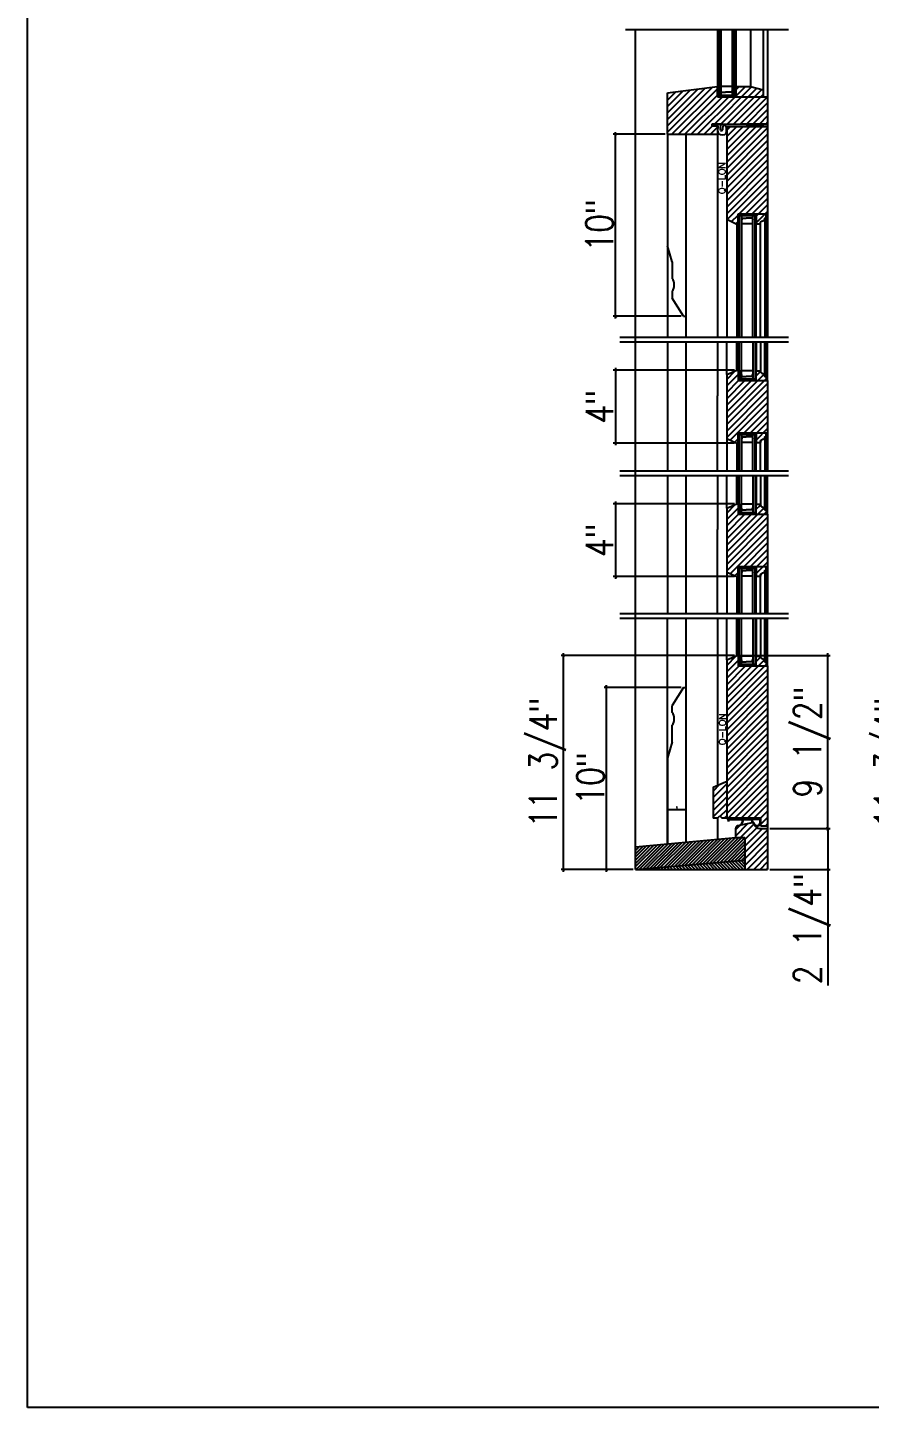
# Model space of a CAD drawing. Header units: inches. Extents: x 1985 to 11287, y 379 to 4336.
# Drawn here: x 7088 to 7134.2, y 3266.3 to 3342.1 of the extents above; entities that cross this region are included whole.
import ezdxf

# ---------------------------------------------------------------- set-up
doc = ezdxf.new("R2010")
doc.units = ezdxf.units.IN
doc.header["$MEASUREMENT"] = 0
doc.layers.get('0').update_dxf_attribs({"linetype": 'CONTINUOUS'})
doc.layers.get('Defpoints').update_dxf_attribs({"linetype": 'CONTINUOUS'})
for name, color, linetype in [('COTE1-1', 7, 'CONTINUOUS'), ('COTE1-1 99', 7, 'CONTINUOUS'), ('detail', 30, 'CONTINUOUS'), ('elevation', 7, 'CONTINUOUS'), ('glass-', 6, 'CONTINUOUS'), ('glazing tape', 7, 'CONTINUOUS'), ('hatch 99', 1, 'CONTINUOUS'), ('hatch-', 1, 'CONTINUOUS'), ('separation 99', 3, 'CONTINUOUS'), ('weatherstripping', 5, 'CONTINUOUS'), ('wood detail', 7, 'CONTINUOUS'), ('wood detail 99', 7, 'CONTINUOUS')]:
    doc.layers.add(name, color=color, linetype=linetype)
doc.styles.get("Standard").update_dxf_attribs({"font": 'txt.shx', "width": 0.8})
doc.dimstyles.new('Elevation', dxfattribs={"dimscale": 2, "dimtxt": 0.75, "dimasz": 0.0625, "dimexe": 0.0625, "dimexo": 0.0625, "dimgap": 0.0625, "dimtad": 1, "dimdec": 5, "dimzin": 0, "dimdsep": 46, "dimlunit": 5, "dimtxsty": 'Standard', "dimblk1": 'OBLIQUE', "dimblk2": 'OBLIQUE', "dimsah": 1, "dimcen": 2, "dimdle": 0.0625, "dimclrd": 1, "dimclre": 1, "dimadec": 1, "dimazin": 0, "dimtfac": 0.375, "dimtdec": 5, "dimtmove": 0, "dimatfit": 3, "dimldrblk": 'OBLIQUE', "dimfxl": 1, "dimfrac": 2, "dimtolj": 1, "dimtzin": 0, "dimarcsym": 0})
doc.dimstyles.new('Muntin', dxfattribs={"dimtxt": 0.125, "dimasz": 0.0625, "dimexe": 0.0625, "dimexo": 0.0625, "dimgap": 0.0625, "dimtad": 1, "dimdec": 5, "dimzin": 0, "dimdsep": 46, "dimlunit": 5, "dimtxsty": 'Standard', "dimblk": 'OBLIQUE', "dimcen": 0.125, "dimclrd": 1, "dimclre": 1, "dimadec": 1, "dimazin": 0, "dimtfac": 0.375, "dimtdec": 5, "dimtmove": 0, "dimatfit": 3, "dimldrblk": 'OBLIQUE', "dimfxl": 1, "dimfrac": 2, "dimtolj": 1, "dimtzin": 0, "dimarcsym": 0})

# ---------------------------------------------------------------- blocks, each defined once
blk = doc.blocks.new('_OBLIQUE')
at = {"color": 0, "linetype": 'ByBlock'}
blk.add_line((-0.5, -0.5), (0.5, 0.5), dxfattribs=at)
blk = doc.blocks.new('*D1048')
at = {"layer": 'COTE1-1', "color": 1, "lineweight": -2}
for p, q in [((7123.093, 3301.99), (7123.093, 3299.056)), ((7124.093, 3301.99), (7124.093, 3299.056)), ((7124.093, 3299.119), (7123.093, 3299.119))]:
    blk.add_line(p, q, dxfattribs=at)
at = {"layer": 'Defpoints', "color": 0}
for p in [(7123.093, 3302.052), (7124.093, 3302.052), (7123.093, 3299.119)]:
    blk.add_point(p, dxfattribs=at)
at = {"layer": 'COTE1-1', "color": 1, "lineweight": -2, "xscale": 0.0625, "yscale": 0.0625, "zscale": 0.0625, "rotation": 180}
blk.add_blockref('_OBLIQUE', (7123.093, 3299.119), dxfattribs=at)
at = {"layer": 'COTE1-1', "color": 1, "lineweight": -2, "xscale": 0.0625, "yscale": 0.0625, "zscale": 0.0625}
blk.add_blockref('_OBLIQUE', (7124.093, 3299.119), dxfattribs=at)
at = {"layer": 'COTE1-1', "color": 0, "insert": (7123.593, 3299.244), "char_height": 0.125, "attachment_point": 5}
blk.add_mtext('\\A1;1', dxfattribs=at)
blk = doc.blocks.new('*D1049')
at = {"layer": 'COTE1-1 99', "color": 1, "lineweight": -2}
for p, q in [((7123.843, 3305.844), (7119.612, 3305.844)), ((7119.737, 3295.719), (7119.737, 3305.969)), ((7121.218, 3295.844), (7119.612, 3295.844))]:
    blk.add_line(p, q, dxfattribs=at)
at = {"layer": 'Defpoints', "color": 0}
for p in [(7119.737, 3305.844), (7123.968, 3305.844), (7121.343, 3295.844)]:
    blk.add_point(p, dxfattribs=at)
at = {"layer": 'COTE1-1 99', "color": 1, "lineweight": -2, "xscale": 0.125, "yscale": 0.125, "zscale": 0.125}
for p, rotation in [((7119.737, 3305.844), 90), ((7119.737, 3295.844), 270)]:
    blk.add_blockref('_OBLIQUE', p, dxfattribs=dict(at, rotation=rotation))
at = {"layer": 'COTE1-1 99', "color": 0, "insert": (7118.862, 3300.844), "char_height": 1.5, "attachment_point": 5, "rotation": 90}
blk.add_mtext('\\A1;10"', dxfattribs=at)
blk = doc.blocks.new('*D1050')
at = {"layer": 'COTE1-1 99', "color": 1, "lineweight": -2}
for p, q in [((7122.968, 3336.235), (7120.113, 3336.235)), ((7120.238, 3326.11), (7120.238, 3336.36)), ((7123.843, 3326.235), (7120.113, 3326.235))]:
    blk.add_line(p, q, dxfattribs=at)
at = {"layer": 'Defpoints', "color": 0}
for p in [(7120.238, 3336.235), (7123.093, 3336.235), (7123.968, 3326.235)]:
    blk.add_point(p, dxfattribs=at)
at = {"layer": 'COTE1-1 99', "color": 1, "lineweight": -2, "xscale": 0.125, "yscale": 0.125, "zscale": 0.125}
for p, rotation in [((7120.238, 3336.235), 90), ((7120.238, 3326.235), 270)]:
    blk.add_blockref('_OBLIQUE', p, dxfattribs=dict(at, rotation=rotation))
at = {"layer": 'COTE1-1 99', "color": 0, "insert": (7119.363, 3331.235), "char_height": 1.5, "attachment_point": 5, "rotation": 90}
blk.add_mtext('\\A1;10"', dxfattribs=at)
blk = doc.blocks.new('*D1051')
at = {"layer": 'COTE1-1 99', "color": 1, "lineweight": -2}
for p, q in [((7126.78, 3307.595), (7117.261, 3307.595)), ((7117.386, 3295.719), (7117.386, 3307.72)), ((7121.218, 3295.844), (7117.261, 3295.844))]:
    blk.add_line(p, q, dxfattribs=at)
at = {"layer": 'Defpoints', "color": 0}
for p in [(7117.386, 3307.595), (7126.905, 3307.595), (7121.343, 3295.844)]:
    blk.add_point(p, dxfattribs=at)
at = {"layer": 'COTE1-1 99', "color": 1, "lineweight": -2, "xscale": 0.125, "yscale": 0.125, "zscale": 0.125}
for p, rotation in [((7117.386, 3307.595), 90), ((7117.386, 3295.844), 270)]:
    blk.add_blockref('_OBLIQUE', p, dxfattribs=dict(at, rotation=rotation))
at = {"layer": 'COTE1-1 99', "color": 0, "insert": (7116.511, 3301.719), "char_height": 1.5, "attachment_point": 5, "rotation": 90}
blk.add_mtext('\\A1;11 3/4"', dxfattribs=at)
blk = doc.blocks.new('*D1052')
at = {"layer": 'COTE1-1 99', "color": 1, "lineweight": -2}
for p, q in [((7128.718, 3298.094), (7132.024, 3298.094)), ((7131.899, 3298.094), (7131.899, 3295.719)), ((7128.718, 3295.844), (7132.024, 3295.844)), ((7131.899, 3295.844), (7131.899, 3289.469))]:
    blk.add_line(p, q, dxfattribs=at)
at = {"layer": 'Defpoints', "color": 0}
for p in [(7128.593, 3298.094), (7131.899, 3298.094), (7128.593, 3295.844)]:
    blk.add_point(p, dxfattribs=at)
at = {"layer": 'COTE1-1 99', "color": 1, "lineweight": -2, "xscale": 0.125, "yscale": 0.125, "zscale": 0.125}
for p, rotation in [((7131.899, 3298.094), 90), ((7131.899, 3295.844), 270)]:
    blk.add_blockref('_OBLIQUE', p, dxfattribs=dict(at, rotation=rotation))
at = {"layer": 'COTE1-1 99', "color": 0, "insert": (7131.024, 3292.594), "char_height": 1.5, "attachment_point": 5, "rotation": 90}
blk.add_mtext('\\A1;2 1/4"', dxfattribs=at)
blk = doc.blocks.new('*D1053')
at = {"layer": 'COTE1-1 99', "color": 1, "lineweight": -2}
for p, q in [((7126.78, 3323.272), (7120.113, 3323.272)), ((7120.238, 3323.397), (7120.238, 3319.147)), ((7126.78, 3319.272), (7120.113, 3319.272))]:
    blk.add_line(p, q, dxfattribs=at)
at = {"layer": 'Defpoints', "color": 0}
for p in [(7126.905, 3323.272), (7120.238, 3319.272), (7126.905, 3319.272)]:
    blk.add_point(p, dxfattribs=at)
at = {"layer": 'COTE1-1 99', "color": 1, "lineweight": -2, "xscale": 0.125, "yscale": 0.125, "zscale": 0.125}
for p, rotation in [((7120.238, 3323.272), 90), ((7120.238, 3319.272), 270)]:
    blk.add_blockref('_OBLIQUE', p, dxfattribs=dict(at, rotation=rotation))
at = {"layer": 'COTE1-1 99', "color": 0, "insert": (7119.363, 3321.272), "char_height": 1.5, "attachment_point": 5, "rotation": 90}
blk.add_mtext('\\A1;4"', dxfattribs=at)
blk = doc.blocks.new('*D1060')
at = {"layer": 'COTE1-1 99', "color": 1, "lineweight": -2}
for p, q in [((7127.093, 3307.595), (7132.024, 3307.595)), ((7131.899, 3297.969), (7131.899, 3307.72)), ((7128.718, 3298.094), (7132.024, 3298.094))]:
    blk.add_line(p, q, dxfattribs=at)
at = {"layer": 'Defpoints', "color": 0}
for p in [(7126.968, 3307.595), (7131.899, 3307.595), (7128.593, 3298.094)]:
    blk.add_point(p, dxfattribs=at)
at = {"layer": 'COTE1-1 99', "color": 1, "lineweight": -2, "xscale": 0.125, "yscale": 0.125, "zscale": 0.125}
for p, rotation in [((7131.899, 3307.595), 90), ((7131.899, 3298.094), 270)]:
    blk.add_blockref('_OBLIQUE', p, dxfattribs=dict(at, rotation=rotation))
at = {"layer": 'COTE1-1 99', "color": 0, "insert": (7131.024, 3302.844), "char_height": 1.5, "attachment_point": 5, "rotation": 90}
blk.add_mtext('\\A1;9 1/2"', dxfattribs=at)
blk = doc.blocks.new('*D1061')
at = {"layer": 'COTE1-1 99', "color": 1, "lineweight": -2}
for p, q in [((7126.78, 3315.933), (7120.113, 3315.933)), ((7120.238, 3316.058), (7120.238, 3311.808)), ((7126.78, 3311.933), (7120.113, 3311.933))]:
    blk.add_line(p, q, dxfattribs=at)
at = {"layer": 'Defpoints', "color": 0}
for p in [(7126.905, 3315.933), (7120.238, 3311.933), (7126.905, 3311.933)]:
    blk.add_point(p, dxfattribs=at)
at = {"layer": 'COTE1-1 99', "color": 1, "lineweight": -2, "xscale": 0.125, "yscale": 0.125, "zscale": 0.125}
for p, rotation in [((7120.238, 3315.933), 90), ((7120.238, 3311.933), 270)]:
    blk.add_blockref('_OBLIQUE', p, dxfattribs=dict(at, rotation=rotation))
at = {"layer": 'COTE1-1 99', "color": 0, "insert": (7119.363, 3313.933), "char_height": 1.5, "attachment_point": 5, "rotation": 90}
blk.add_mtext('\\A1;4"', dxfattribs=at)
blk = doc.blocks.new('*D1066')
at = {"layer": 'COTE1-1 99', "color": 1, "lineweight": -2}
for p, q in [((7145.722, 3307.595), (7136.203, 3307.595)), ((7136.328, 3295.719), (7136.328, 3307.72)), ((7140.159, 3295.844), (7136.203, 3295.844))]:
    blk.add_line(p, q, dxfattribs=at)
at = {"layer": 'Defpoints', "color": 0}
for p in [(7136.328, 3307.595), (7145.847, 3307.595), (7140.284, 3295.844)]:
    blk.add_point(p, dxfattribs=at)
at = {"layer": 'COTE1-1 99', "color": 1, "lineweight": -2, "xscale": 0.125, "yscale": 0.125, "zscale": 0.125}
for p, rotation in [((7136.328, 3307.595), 90), ((7136.328, 3295.844), 270)]:
    blk.add_blockref('_OBLIQUE', p, dxfattribs=dict(at, rotation=rotation))
at = {"layer": 'COTE1-1 99', "color": 0, "insert": (7135.453, 3301.719), "char_height": 1.5, "attachment_point": 5, "rotation": 90}
blk.add_mtext('\\A1;11 3/4"', dxfattribs=at)

msp = doc.modelspace()

# ---------------------------------------------------------------- hatches: boundary and pattern name
at = {"layer": 'glazing tape'}
h = msp.add_hatch(color=7, dxfattribs=at)
h.paths.add_polyline_path([(7126.84286, 3338.823412), (7126.84286, 3338.860304), (7126.78036, 3338.860304), (7126.78036, 3338.360304), (7126.84286, 3338.360304)])
h.paths.add_polyline_path([(7125.90536, 3338.860304), (7125.84286, 3338.860304), (7125.84286, 3338.578995), (7125.84286, 3338.360304), (7125.90536, 3338.360304)])
h = msp.add_hatch(color=7, dxfattribs=at)
h.paths.add_polyline_path([(7127.967872, 3331.821229), (7127.905372, 3331.821229), (7127.905372, 3331.321229), (7127.967872, 3331.321229)])
h.paths.add_polyline_path([(7127.030372, 3331.797729), (7126.967872, 3331.797729), (7126.967872, 3331.297729), (7127.030372, 3331.297729)])
h = msp.add_hatch(color=7, dxfattribs=at)
h.paths.add_polyline_path([(7127.905372, 3322.743852), (7127.967872, 3322.743852), (7127.967872, 3323.243852), (7127.905372, 3323.243852)])
h.paths.add_polyline_path([(7126.967872, 3322.771802), (7127.030372, 3322.771802), (7127.030372, 3323.271802), (7126.967872, 3323.271802)])
h = msp.add_hatch(color=7, dxfattribs=at)
h.paths.add_polyline_path([(7127.905372, 3319.795252), (7127.967872, 3319.795252), (7127.967872, 3319.295252), (7127.905372, 3319.295252)])
h.paths.add_polyline_path([(7126.967872, 3319.767302), (7127.030372, 3319.767302), (7127.030372, 3319.267302), (7126.967872, 3319.267302)])
h = msp.add_hatch(color=7, dxfattribs=at)
h.paths.add_polyline_path([(7127.905372, 3315.405227), (7127.967872, 3315.405227), (7127.967872, 3315.905227), (7127.905372, 3315.905227)])
h.paths.add_polyline_path([(7126.967872, 3315.433177), (7127.030372, 3315.433177), (7127.030372, 3315.933177), (7126.967872, 3315.933177)])
h = msp.add_hatch(color=7, dxfattribs=at)
h.paths.add_polyline_path([(7127.905372, 3312.456627), (7127.967872, 3312.456627), (7127.967872, 3311.956627), (7127.905372, 3311.956627)])
h.paths.add_polyline_path([(7126.967872, 3312.428677), (7127.030372, 3312.428677), (7127.030372, 3311.928677), (7126.967872, 3311.928677)])
h = msp.add_hatch(color=7, dxfattribs=at)
h.paths.add_polyline_path([(7127.905372, 3307.066602), (7127.967872, 3307.066602), (7127.967872, 3307.566602), (7127.905372, 3307.566602)])
h.paths.add_polyline_path([(7126.967872, 3307.094552), (7127.030372, 3307.094552), (7127.030372, 3307.594552), (7126.967872, 3307.594552)])
at = {"layer": 'hatch 99'}
h = msp.add_hatch(dxfattribs=at)
h.set_pattern_fill('ANSI31', color=256, scale=2, style=0)
h.set_pattern_definition([(45, (7149.32708, 1623.80468), (-0.176776695, 0.176776695), [])])
edge = h.paths.add_edge_path()
edge.add_line((7125.84286, 3338.297812), (7125.84286, 3338.860304))
edge.add_line((7125.84286, 3338.860304), (7123.092872, 3338.509156))
edge.add_line((7123.092872, 3338.509156), (7123.092872, 3336.235278))
edge.add_line((7123.092872, 3336.235278), (7125.84286, 3336.235278))
edge.add_line((7125.84286, 3336.235278), (7125.84286, 3336.684086))
edge.add_spline(control_points=[(7125.844536, 3336.530852), (7125.859113, 3336.602737), (7125.876751, 3336.73066), (7125.712668, 3336.770398), (7125.669569, 3336.679607), (7125.580116, 3336.716766), (7125.5359, 3336.786806)], knot_values=[0.002756706, 0.002756706, 0.002756706, 0.002756706, 0.162430415, 0.217787302, 0.327082606, 0.496812861, 0.496812861, 0.496812861, 0.496812861], degree=3, periodic=0)
edge.add_line((7125.837289, 3336.704108), (7125.530396, 3336.704108))
edge.add_line((7125.530396, 3336.704108), (7125.530396, 3336.79777))
edge.add_line((7125.530396, 3336.79777), (7127.217872, 3336.79777))
edge.add_line((7127.217872, 3336.79777), (7128.467872, 3336.79777))
edge.add_line((7128.467872, 3336.79777), (7128.592872, 3336.79777))
edge.add_line((7128.592872, 3336.79777), (7128.592872, 3338.297812))
edge.add_line((7128.592872, 3338.297812), (7127.444672, 3338.297812))
edge.add_line((7127.444672, 3338.297812), (7125.84286, 3338.297812))
h.paths.add_polyline_path([(7128.34286, 3338.297812), (7128.34286, 3338.672812), (7127.654681, 3338.860304), (7126.84286, 3338.860304), (7126.84286, 3338.655522), (7126.84286, 3338.297812)], flags=16)
h = msp.add_hatch(dxfattribs=at)
h.set_pattern_fill('ANSI31', color=256, scale=2, style=0)
h.set_pattern_definition([(45, (7149.32708, 1618.84106), (-0.176776695, 0.176776695), [])])
h.paths.add_polyline_path([(7128.319372, 3307.410352, -0.350781059), (7128.194372, 3307.55348), (7128.194372, 3307.566602), (7127.967872, 3307.566602), (7127.967872, 3307.027588), (7128.506872, 3307.027588), (7128.506872, 3307.254102), (7128.444372, 3307.254102), (7128.444372, 3307.267224, 0.350781059)], flags=17)
h.paths.add_polyline_path([(7126.967872, 3307.594552), (7126.905372, 3307.594552), (7126.342872, 3307.353481), (7126.342872, 3304.757015), (7126.342872, 3298.656261), (7126.467872, 3298.656261), (7128.217872, 3298.656261), (7128.217872, 3298.395858), (7128.217872, 3298.218813), (7128.592872, 3298.218813), (7128.592872, 3304.757015), (7128.592872, 3307.027588), (7126.967872, 3307.027588)])
h = msp.add_hatch(dxfattribs=at)
h.set_pattern_fill('ANSI31', color=256, scale=2, style=0)
h.set_pattern_definition([(45, (7505.90916, 2135.07708), (-0.176776695, 0.176776695), [])])
h.paths.add_polyline_path([(7126.342872, 3300.656311), (7126.280372, 3300.656311), (7125.592872, 3300.361668), (7125.592872, 3298.656261), (7125.842872, 3298.656261), (7125.967872, 3298.781261), (7126.092872, 3298.656261), (7126.342872, 3298.656261)])
at = {"layer": 'hatch-'}
h = msp.add_hatch(dxfattribs=at)
h.set_pattern_fill('ANSI31', color=256, scale=2, style=0)
h.set_pattern_definition([(45, (7161.56207, 1685.23883), (-0.176776695, 0.176776695), [])])
h.paths.add_polyline_path([(7128.444372, 3331.620607), (7128.444372, 3331.633729), (7128.506872, 3331.633729), (7128.506872, 3331.860243), (7127.967872, 3331.860243), (7127.967872, 3331.321229), (7128.194372, 3331.321229, -0.375199902), (7128.319372, 3331.477479, 0.350781059)], flags=17)
h.paths.add_polyline_path([(7128.592872, 3336.672743), (7126.342872, 3336.672743), (7126.342872, 3331.5656), (7126.905372, 3331.297729), (7126.967872, 3331.297729), (7126.967872, 3331.860243), (7128.592872, 3331.860243)])
h = msp.add_hatch(dxfattribs=at)
h.set_pattern_fill('ANSI31', color=256, scale=2, style=0)
h.set_pattern_definition([(45, (7076.76946, 1620.67968), (-0.176776695, 0.176776695), [])])
h.paths.add_polyline_path([(7128.592872, 3322.704838), (7126.967872, 3322.704838), (7126.967872, 3323.271802), (7126.905372, 3323.271802), (7126.342872, 3323.03073), (7126.342872, 3319.512873), (7126.905372, 3319.271802), (7126.967872, 3319.271802), (7126.967872, 3319.834266), (7128.592872, 3319.834266)])
h.paths.add_polyline_path([(7128.506872, 3322.931352), (7128.444372, 3322.931352), (7128.444372, 3322.944474, 0.350781059), (7128.319372, 3323.087602, -0.375199902), (7128.194372, 3323.243852), (7127.967872, 3323.243852), (7127.967872, 3322.704838), (7128.506872, 3322.704838)], flags=17)
h.paths.add_polyline_path([(7128.444372, 3319.604362), (7128.444372, 3319.611052), (7128.506872, 3319.611052), (7128.506872, 3319.834266), (7127.967872, 3319.834266), (7127.967872, 3319.295252), (7128.194372, 3319.295252, -0.33870461), (7128.319372, 3319.478302, 0.396713132)], flags=17)
h = msp.add_hatch(dxfattribs=at)
h.set_pattern_fill('ANSI31', color=256, scale=2, style=0)
h.set_pattern_definition([(45, (7076.76946, 1613.34106), (-0.176776695, 0.176776695), [])])
h.paths.add_polyline_path([(7128.592872, 3315.366213), (7126.967872, 3315.366213), (7126.967872, 3315.933177), (7126.905372, 3315.933177), (7126.342872, 3315.692105), (7126.342872, 3312.174248), (7126.905372, 3311.933177), (7126.967872, 3311.933177), (7126.967872, 3312.495641), (7128.592872, 3312.495641)])
h.paths.add_polyline_path([(7128.506872, 3315.592727), (7128.444372, 3315.592727), (7128.444372, 3315.605849, 0.350781059), (7128.319372, 3315.748977, -0.375199902), (7128.194372, 3315.905227), (7127.967872, 3315.905227), (7127.967872, 3315.366213), (7128.506872, 3315.366213)], flags=17)
h.paths.add_polyline_path([(7128.444372, 3312.265737), (7128.444372, 3312.272427), (7128.506872, 3312.272427), (7128.506872, 3312.495641), (7127.967872, 3312.495641), (7127.967872, 3311.956627), (7128.194372, 3311.956627, -0.33870461), (7128.319372, 3312.139677, 0.396713132)], flags=17)
h = msp.add_hatch(dxfattribs=at)
h.set_pattern_fill('ANSI31', color=256, scale=2, style=0)
h.set_pattern_definition([(45, (7161.56207, 1671.06158), (-0.176776695, 0.176776695), [])])
h.paths.add_polyline_path([(7128.592872, 3298.093766), (7128.15532, 3298.093766, -0.357812282), (7127.852217, 3298.330369, 0.300345872), (7127.737265, 3298.406266), (7127.084849, 3298.267193, -0.004239088), (7127.080132, 3298.264614, 0.003207125), (7127.083485, 3298.266902), (7126.929008, 3298.233973, 0.324394407), (7126.842861, 3298.115165), (7126.842861, 3297.593766), (7127.342872, 3297.593766), (7127.342872, 3295.843766), (7128.592872, 3295.843766), (7128.592872, 3296.473108)])
at = {"layer": 'wood detail 99'}
h = msp.add_hatch(dxfattribs=at)
h.set_pattern_fill('ANSI31', color=256, style=0)
h.set_pattern_definition([(45, (7149.32708, 1619.67968), (-0.088388348, 0.088388348), [])])
h.paths.add_polyline_path([(7127.342872, 3296.346516), (7127.342872, 3297.593766), (7126.842861, 3297.593766), (7121.342872, 3297.093766), (7121.342872, 3295.843766)])
h = msp.add_hatch(dxfattribs=at)
h.set_pattern_fill('ANSI31', color=256, angle=90, style=0)
h.set_pattern_definition([(135, (7149.32708, 1619.67968), (-0.088388348, -0.088388348), [])])
h.paths.add_polyline_path([(7127.342872, 3295.843766), (7127.342872, 3296.346516), (7121.342872, 3295.843766), (7124.592872, 3295.843766)])

# ---------------------------------------------------------------- linework, layer by layer
at = {"layer": 'COTE1-1 99'}
for p, q in [((7129.736126, 3325.063864), (7120.476964, 3325.063864)), ((7129.736126, 3324.813864), (7120.476964, 3324.813864)), ((7129.736126, 3317.725239), (7120.476964, 3317.725239)), ((7129.736126, 3317.475239), (7120.476964, 3317.475239)), ((7129.736126, 3309.886614), (7120.476964, 3309.886614)), ((7129.736126, 3309.636614), (7120.476964, 3309.636614)), ((7129.736126, 3309.636614), (7120.476964, 3309.636614))]:
    msp.add_line(p, q, dxfattribs=at)
at = {"layer": 'elevation'}
for p, q in [((7123.342872, 3329.229703), (7123.092872, 3330.110278)), ((7124.092872, 3305.843766), (7124.092872, 3297.343767)), ((7123.342872, 3302.849341), (7123.092872, 3301.968766)), ((7123.092872, 3301.968766), (7123.092872, 3297.252858)), ((7121.342872, 3295.843766), (7124.592872, 3295.843766))]:
    msp.add_line(p, q, dxfattribs=at)
at = {"layer": 'glass-', "color": 6}
for p, q in [((7125.90536, 3341.973738), (7125.90536, 3338.583778)), ((7126.03036, 3341.973738), (7126.03036, 3338.391512)), ((7126.65536, 3338.391512), (7126.65536, 3341.973738)), ((7126.78036, 3338.360304), (7126.78036, 3341.973738)), ((7125.90536, 3338.391512), (7126.78036, 3338.391512)), ((7126.65536, 3338.860304), (7126.03036, 3338.860304)), ((7126.060351, 3338.547832), (7126.03036, 3338.641214)), ((7126.060351, 3338.547832), (7126.28036, 3338.547832)), ((7126.625369, 3338.547832), (7126.28036, 3338.547832)), ((7126.625369, 3338.547832), (7126.65536, 3338.641214)), ((7127.030372, 3331.797729), (7127.030372, 3325.063864)), ((7127.030372, 3331.766543), (7127.905372, 3331.766543)), ((7127.155372, 3331.766543), (7127.155372, 3325.063864)), ((7127.185363, 3331.633723), (7127.155372, 3331.513541)), ((7127.780372, 3331.321229), (7127.155372, 3331.321229)), ((7127.185363, 3331.633723), (7127.405372, 3331.633723)), ((7127.75038, 3331.633723), (7127.405372, 3331.633723)), ((7127.75038, 3331.633723), (7127.780372, 3331.513541)), ((7127.780372, 3325.063864), (7127.780372, 3331.766543)), ((7127.905372, 3325.063864), (7127.905372, 3331.821229)), ((7127.030372, 3322.771802), (7127.030372, 3324.813864)), ((7127.155372, 3322.798538), (7127.155372, 3324.813864)), ((7127.780372, 3324.813864), (7127.780372, 3322.798538)), ((7127.905372, 3324.813864), (7127.905372, 3322.743852)), ((7127.780372, 3323.243852), (7127.155372, 3323.243852)), ((7127.185363, 3322.931357), (7127.155372, 3323.05154)), ((7127.75038, 3322.931357), (7127.780372, 3323.05154)), ((7127.030372, 3322.798538), (7127.905372, 3322.798538)), ((7127.185363, 3322.931357), (7127.405372, 3322.931357)), ((7127.75038, 3322.931357), (7127.405372, 3322.931357)), ((7127.030372, 3319.767302), (7127.030372, 3317.725239)), ((7127.030372, 3319.740566), (7127.905372, 3319.740566)), ((7127.155372, 3319.740566), (7127.155372, 3317.725239)), ((7127.185363, 3319.607746), (7127.155372, 3319.487564)), ((7127.780372, 3319.295252), (7127.155372, 3319.295252)), ((7127.185363, 3319.607746), (7127.405372, 3319.607746)), ((7127.75038, 3319.607746), (7127.405372, 3319.607746)), ((7127.75038, 3319.607746), (7127.780372, 3319.487564)), ((7127.780372, 3317.725239), (7127.780372, 3319.740566)), ((7127.905372, 3317.725239), (7127.905372, 3319.795252)), ((7127.030372, 3315.433177), (7127.030372, 3317.475239)), ((7127.155372, 3315.459913), (7127.155372, 3317.475239)), ((7127.780372, 3317.475239), (7127.780372, 3315.459913)), ((7127.905372, 3317.475239), (7127.905372, 3315.405227)), ((7127.030372, 3315.459913), (7127.905372, 3315.459913)), ((7127.780372, 3315.905227), (7127.155372, 3315.905227)), ((7127.185363, 3315.592732), (7127.155372, 3315.712915)), ((7127.185363, 3315.592732), (7127.405372, 3315.592732)), ((7127.75038, 3315.592732), (7127.405372, 3315.592732)), ((7127.75038, 3315.592732), (7127.780372, 3315.712915)), ((7127.030372, 3312.428677), (7127.030372, 3309.886614)), ((7127.030372, 3312.401941), (7127.905372, 3312.401941)), ((7127.155372, 3312.401941), (7127.155372, 3309.886614)), ((7127.780372, 3309.886614), (7127.780372, 3312.401941)), ((7127.905372, 3309.886614), (7127.905372, 3312.456627)), ((7127.185363, 3312.269121), (7127.155372, 3312.148939)), ((7127.780372, 3311.956627), (7127.155372, 3311.956627)), ((7127.185363, 3312.269121), (7127.405372, 3312.269121)), ((7127.75038, 3312.269121), (7127.405372, 3312.269121)), ((7127.75038, 3312.269121), (7127.780372, 3312.148939)), ((7127.030372, 3307.094552), (7127.030372, 3309.636614)), ((7127.155372, 3307.121288), (7127.155372, 3309.636614)), ((7127.780372, 3309.636614), (7127.780372, 3307.121288)), ((7127.905372, 3309.636614), (7127.905372, 3307.066602)), ((7127.030372, 3307.121288), (7127.905372, 3307.121288)), ((7127.780372, 3307.566602), (7127.155372, 3307.566602)), ((7127.185363, 3307.254107), (7127.155372, 3307.37429)), ((7127.185363, 3307.254107), (7127.405372, 3307.254107)), ((7127.75038, 3307.254107), (7127.405372, 3307.254107)), ((7127.75038, 3307.254107), (7127.780372, 3307.37429))]:
    msp.add_line(p, q, dxfattribs=at)
at = {"layer": 'glazing tape'}
for p, q in [((7125.84286, 3338.860304), (7125.90536, 3338.860304)), ((7125.84286, 3338.360304), (7125.90536, 3338.360304)), ((7125.90536, 3338.859126), (7125.90536, 3338.360304)), ((7126.78036, 3338.860304), (7126.84286, 3338.860304)), ((7126.78036, 3338.860304), (7126.78036, 3338.360304)), ((7127.030372, 3331.797729), (7126.967872, 3331.797729)), ((7127.030372, 3331.297729), (7127.030372, 3331.797729)), ((7127.905372, 3331.821229), (7127.905372, 3331.321229)), ((7127.030372, 3331.297729), (7126.967872, 3331.297729)), ((7126.967872, 3323.271802), (7127.030372, 3323.271802)), ((7127.030372, 3323.271802), (7127.030372, 3322.771802)), ((7127.905372, 3323.243852), (7127.905372, 3322.743852)), ((7126.967872, 3322.771802), (7127.030372, 3322.771802)), ((7126.967872, 3319.767302), (7127.030372, 3319.767302)), ((7126.967872, 3319.267302), (7127.030372, 3319.267302)), ((7127.030372, 3319.267302), (7127.030372, 3319.767302)), ((7127.905372, 3319.295252), (7127.905372, 3319.795252)), ((7126.967872, 3315.933177), (7127.030372, 3315.933177)), ((7126.967872, 3315.433177), (7127.030372, 3315.433177)), ((7127.030372, 3315.933177), (7127.030372, 3315.433177)), ((7127.905372, 3315.905227), (7127.905372, 3315.405227)), ((7126.967872, 3312.428677), (7127.030372, 3312.428677)), ((7127.030372, 3311.928677), (7127.030372, 3312.428677)), ((7127.905372, 3311.956627), (7127.905372, 3312.456627)), ((7126.967872, 3311.928677), (7127.030372, 3311.928677)), ((7126.967872, 3307.594552), (7127.030372, 3307.594552)), ((7126.967872, 3307.094552), (7127.030372, 3307.094552)), ((7127.030372, 3307.594552), (7127.030372, 3307.094552)), ((7127.905372, 3307.566602), (7127.905372, 3307.066602))]:
    msp.add_line(p, q, dxfattribs=at)
at = {"layer": 'glazing tape', "color": 0}
msp.add_line((7125.90536, 3338.360304), (7125.90536, 3338.860304), dxfattribs=at)
at = {"layer": 'glazing tape', "color": 7}
for p, q in [((7126.78036, 3338.360304), (7126.84286, 3338.360304)), ((7127.905372, 3331.821229), (7127.967872, 3331.821229)), ((7127.905372, 3331.321229), (7127.967872, 3331.321229)), ((7127.905372, 3323.243852), (7127.967872, 3323.243852)), ((7127.905372, 3322.743852), (7127.967872, 3322.743852)), ((7127.905372, 3319.795252), (7127.967872, 3319.795252)), ((7127.905372, 3319.295252), (7127.967872, 3319.295252)), ((7127.905372, 3315.905227), (7127.967872, 3315.905227)), ((7127.905372, 3315.405227), (7127.967872, 3315.405227)), ((7127.905372, 3312.456627), (7127.967872, 3312.456627)), ((7127.905372, 3311.956627), (7127.967872, 3311.956627)), ((7127.905372, 3307.566602), (7127.967872, 3307.566602)), ((7127.905372, 3307.066602), (7127.967872, 3307.066602))]:
    msp.add_line(p, q, dxfattribs=at)
at = {"layer": 'separation 99'}
msp.add_lwpolyline([(9954.635727, 3266.28393), (7087.963638, 3266.28393), (7087.963638, 4336.37128), (9954.635727, 4336.37128)], close=True, dxfattribs=at)
at = {"layer": 'weatherstripping', "color": 5}
for p, q in [((7126.009687, 3336.786806), (7125.5359, 3336.786806)), ((7128.214872, 3298.653261), (7126.405372, 3298.653261)), ((7126.405372, 3298.593761), (7126.405372, 3298.653261)), ((7126.405372, 3298.593761), (7126.443087, 3298.468761)), ((7126.443087, 3298.468761), (7126.446467, 3298.468761)), ((7126.446467, 3298.55537), (7126.446467, 3298.468761)), ((7126.47689, 3298.593761), (7127.187583, 3298.593761)), ((7127.218818, 3298.563487), (7127.219843, 3298.530668)), ((7127.24715, 3298.530668), (7127.248176, 3298.563487)), ((7127.27941, 3298.593761), (7127.686622, 3298.593761)), ((7127.717872, 3298.562511), (7127.717872, 3298.46379)), ((7127.749122, 3298.562511), (7127.749122, 3298.46379)), ((7128.155372, 3298.593761), (7127.780372, 3298.593761)), ((7128.186622, 3298.40126), (7128.186622, 3298.562511)), ((7128.214872, 3298.387601), (7128.214872, 3298.653261))]:
    msp.add_line(p, q, dxfattribs=at)
at = {"layer": 'weatherstripping', "color": 5, "lineweight": 30}
msp.add_line((7127.217872, 3336.79777), (7128.467872, 3336.79777), dxfattribs=at)
at = {"layer": 'weatherstripping', "color": 5}
for centre, radius, start, end in [((7126.059813, 3336.403506), 0.272391, 338.15315081, 0.33673255), ((7126.47689, 3298.562511), 0.03125, 90, 193.21008939), ((7126.903411, 3298.527124), 0.316452, 303.94831452, 0.64154665), ((7126.930377, 3298.544075), 0.317056, 298.18555613, 357.57648997), ((7127.187583, 3298.562511), 0.03125, 1.78991061, 90), ((7127.27941, 3298.562511), 0.03125, 90, 178.21008939), ((7127.686622, 3298.562511), 0.03125, 0, 90), ((7127.780372, 3298.46379), 0.0625, 180, 242.08761189), ((7127.780372, 3298.562511), 0.03125, 90, 180), ((7127.780372, 3298.46379), 0.03125, 180, 256.70877469), ((7127.737265, 3298.281313), 0.128, 18.73176161, 83.78878515), ((7127.737265, 3298.281313), 0.15625, 11.13492807, 76.70877469), ((7128.15532, 3298.406261), 0.308448, 195.77266399, 213.86361779), ((7128.15532, 3298.406261), 0.281198, 199.69627496, 209.3227129), ((7127.937396, 3298.283854), 0.0625, 232.32213303, 260.75742996), ((7127.937396, 3298.283854), 0.03125, 209.3227129, 260.75742996), ((7127.969544, 3298.481407), 0.262651, 260.75742996, 339.07462748), ((7127.969544, 3298.481407), 0.231401, 260.75742996, 339.73556112), ((7128.155372, 3298.562511), 0.03125, 0, 90)]:
    msp.add_arc(centre, radius, start, end, dxfattribs=at)
for points, knots in [([(7125.5359, 3336.786806), (7125.580116, 3336.716766), (7125.669569, 3336.679607), (7125.712668, 3336.770398), (7125.876751, 3336.73066), (7125.859113, 3336.602737), (7125.844536, 3336.530852)], [0.0027567057, 0.0027567057, 0.0027567057, 0.0027567057, 0.1724869609, 0.2817822642, 0.3371391511, 0.4968128609, 0.4968128609, 0.4968128609, 0.4968128609]), ([(7126.3322, 3336.405106), (7126.343275, 3336.542115), (7126.336579, 3336.636398), (7126.292836, 3336.698701), (7126.064557, 3336.74371), (7126.16049, 3336.42075), (7125.935651, 3336.419112), (7126.058064, 3336.730864), (7126.009687, 3336.786806)], [0, 0, 0, 0, 0.083614321, 0.208464293, 0.316031641, 0.607589822, 0.683535209, 1.009413891, 1.009413891, 1.009413891, 1.009413891]), ([(7125.844536, 3336.530852), (7125.847957, 3336.430616), (7125.847737, 3336.181178), (7126.261212, 3336.174621), (7126.312642, 3336.302142)], [0, 0, 0, 0, 0.2460489598, 0.6041502785, 0.6041502785, 0.6041502785, 0.6041502785])]:
    msp.add_open_spline(points, degree=3, knots=knots, dxfattribs=at)
at = {"layer": 'weatherstripping', "color": 5, "lineweight": 30}
msp.add_spline([(7128.430437, 3336.797219), (7128.187748, 3336.697974), (7127.901609, 3336.690765), (7127.410502, 3336.75408)], degree=3, dxfattribs=at)
at = {"layer": 'wood detail'}
for p, q in [((7129.736126, 3341.973738), (7120.781147, 3341.973738)), ((7121.342872, 3295.843766), (7121.342872, 3341.973738)), ((7128.592872, 3341.973738), (7128.592872, 3338.297812)), ((7123.092872, 3338.509156), (7125.84286, 3338.860304)), ((7123.092872, 3336.235278), (7123.092872, 3338.509156)), ((7125.84286, 3338.297812), (7125.84286, 3338.860304)), ((7127.444672, 3338.297812), (7128.592872, 3338.297812)), ((7128.592872, 3338.297812), (7128.592872, 3336.79777)), ((7126.342872, 3336.672743), (7128.592872, 3336.672743)), ((7126.342872, 3336.672743), (7126.342872, 3331.5656)), ((7127.217872, 3336.79777), (7128.467872, 3336.79777)), ((7128.592872, 3336.79777), (7128.592872, 3331.860243)), ((7123.092872, 3336.235278), (7123.092872, 3325.063864)), ((7124.092872, 3336.235278), (7124.092872, 3325.063864)), ((7125.84286, 3336.235278), (7125.84286, 3325.063864)), ((7126.342872, 3331.5656), (7126.342872, 3325.063864)), ((7126.967872, 3331.297729), (7126.967872, 3331.860243)), ((7127.967872, 3325.063864), (7127.967872, 3331.321229)), ((7128.194372, 3325.063864), (7128.194372, 3331.321229)), ((7128.444372, 3331.633729), (7128.444372, 3325.063864)), ((7128.506872, 3331.633729), (7128.506872, 3325.063864)), ((7128.592872, 3331.860243), (7128.592872, 3325.063864)), ((7126.905372, 3331.297729), (7126.967872, 3331.297729)), ((7126.967872, 3325.063864), (7126.967872, 3331.297729)), ((7123.342872, 3329.229703), (7123.342872, 3328.317384)), ((7123.342872, 3327.610278), (7123.342872, 3327.235278)), ((7123.967872, 3326.235278), (7123.342872, 3327.235278)), ((7123.967872, 3326.235278), (7124.092872, 3326.235278)), ((7129.736126, 3325.063864), (7120.781147, 3325.063864)), ((7123.092872, 3324.813864), (7123.092872, 3317.725239)), ((7124.092872, 3324.813864), (7124.092872, 3317.725239)), ((7125.84286, 3324.813864), (7125.84286, 3321.863984)), ((7126.342872, 3323.03073), (7126.342872, 3324.813864)), ((7126.905372, 3323.271802), (7126.905372, 3324.813864)), ((7126.967872, 3324.813864), (7126.967872, 3323.267352)), ((7127.967872, 3324.813864), (7127.967872, 3323.243852)), ((7128.194372, 3324.813864), (7128.194372, 3323.243852)), ((7128.444372, 3322.931352), (7128.444372, 3324.813864)), ((7128.506872, 3322.931352), (7128.506872, 3324.813864)), ((7128.592872, 3322.704838), (7128.592872, 3324.813864)), ((7126.342872, 3323.03073), (7126.342872, 3319.512873)), ((7126.905372, 3323.271802), (7126.967872, 3323.271802)), ((7126.905372, 3323.271802), (7126.967872, 3323.271802)), ((7126.967872, 3323.271802), (7126.967872, 3322.704838)), ((7126.967872, 3323.271802), (7126.967872, 3322.704838)), ((7126.967872, 3323.271802), (7126.967872, 3322.704838)), ((7128.592872, 3322.704838), (7128.592872, 3319.834266)), ((7125.84286, 3317.725239), (7125.84286, 3321.863984)), ((7126.342872, 3319.508373), (7126.342872, 3317.725239)), ((7126.905372, 3319.271802), (7126.967872, 3319.271802)), ((7126.905372, 3319.271802), (7126.967872, 3319.271802)), ((7126.905372, 3319.271752), (7126.967872, 3319.271752)), ((7126.905372, 3319.271752), (7126.967872, 3319.271752)), ((7126.905372, 3319.271752), (7126.999172, 3319.271752)), ((7126.905372, 3319.267302), (7126.905372, 3317.725239)), ((7126.905372, 3319.267302), (7126.967872, 3319.267302)), ((7126.905372, 3319.267302), (7126.967872, 3319.267302)), ((7126.967872, 3319.271802), (7126.967872, 3319.834266)), ((7126.967872, 3319.271802), (7126.967872, 3319.834266)), ((7126.967872, 3319.271752), (7126.967872, 3319.834266)), ((7126.967872, 3319.271752), (7126.967872, 3319.834266)), ((7126.967872, 3319.271752), (7126.967872, 3319.834266)), ((7126.967872, 3319.267302), (7126.967872, 3319.834266)), ((7126.967872, 3319.267302), (7126.967872, 3319.834266)), ((7126.967872, 3319.267302), (7126.967872, 3319.834266)), ((7126.967872, 3317.725239), (7126.967872, 3319.271752)), ((7127.967872, 3317.725239), (7127.967872, 3319.295252)), ((7128.194372, 3317.725239), (7128.194372, 3319.295252)), ((7128.444372, 3319.607752), (7128.444372, 3317.725239)), ((7128.506872, 3319.607752), (7128.506872, 3317.725239)), ((7128.592872, 3319.834266), (7128.592872, 3317.725239)), ((7123.092872, 3317.475239), (7123.092872, 3309.886614)), ((7124.092872, 3317.475239), (7124.092872, 3309.886614)), ((7125.84286, 3317.475239), (7125.84286, 3314.525359)), ((7126.342872, 3315.692105), (7126.342872, 3317.475239)), ((7126.905372, 3315.933177), (7126.905372, 3317.475239)), ((7126.967872, 3317.475239), (7126.967872, 3315.928727)), ((7127.967872, 3317.475239), (7127.967872, 3315.905227)), ((7128.194372, 3317.475239), (7128.194372, 3315.905227)), ((7128.444372, 3315.592727), (7128.444372, 3317.475239)), ((7128.506872, 3315.592727), (7128.506872, 3317.475239)), ((7128.592872, 3315.366213), (7128.592872, 3317.475239)), ((7126.342872, 3315.692105), (7126.342872, 3312.174248)), ((7126.905372, 3315.933177), (7126.967872, 3315.933177)), ((7126.905372, 3315.933177), (7126.967872, 3315.933177)), ((7126.967872, 3315.933177), (7126.967872, 3315.366213)), ((7126.967872, 3315.933177), (7126.967872, 3315.366213)), ((7126.967872, 3315.933177), (7126.967872, 3315.366213)), ((7128.592872, 3315.366213), (7128.592872, 3312.495641)), ((7125.84286, 3309.886614), (7125.84286, 3314.525359)), ((7126.967872, 3311.933177), (7126.967872, 3312.495641)), ((7126.967872, 3311.933177), (7126.967872, 3312.495641)), ((7126.967872, 3311.933127), (7126.967872, 3312.495641)), ((7126.967872, 3311.933127), (7126.967872, 3312.495641)), ((7126.967872, 3311.933127), (7126.967872, 3312.495641)), ((7126.967872, 3311.928677), (7126.967872, 3312.495641)), ((7126.967872, 3311.928677), (7126.967872, 3312.495641)), ((7126.967872, 3311.928677), (7126.967872, 3312.495641)), ((7128.592872, 3312.495641), (7128.592872, 3309.886614)), ((7126.342872, 3312.169748), (7126.342872, 3309.886614)), ((7126.905372, 3311.933177), (7126.967872, 3311.933177)), ((7126.905372, 3311.933177), (7126.967872, 3311.933177)), ((7126.905372, 3311.933127), (7126.967872, 3311.933127)), ((7126.905372, 3311.933127), (7126.967872, 3311.933127)), ((7126.905372, 3311.933127), (7126.999172, 3311.933127)), ((7126.905372, 3311.928677), (7126.905372, 3309.886614)), ((7126.905372, 3311.928677), (7126.967872, 3311.928677)), ((7126.905372, 3311.928677), (7126.967872, 3311.928677)), ((7126.967872, 3309.886614), (7126.967872, 3311.933127)), ((7127.967872, 3309.886614), (7127.967872, 3311.956627)), ((7128.194372, 3309.886614), (7128.194372, 3311.956627)), ((7128.444372, 3312.269127), (7128.444372, 3309.886614)), ((7128.506872, 3312.269127), (7128.506872, 3309.886614)), ((7123.092872, 3302.260889), (7123.092872, 3309.636614)), ((7124.092872, 3309.636614), (7124.092872, 3302.260889)), ((7125.84286, 3309.636614), (7125.84286, 3304.882115)), ((7126.342872, 3307.353481), (7126.342872, 3309.636614)), ((7126.905372, 3307.594552), (7126.905372, 3309.636614)), ((7126.967872, 3309.636614), (7126.967872, 3307.590102)), ((7127.967872, 3309.636614), (7127.967872, 3307.566602)), ((7128.194372, 3309.636614), (7128.194372, 3307.566602)), ((7128.444372, 3307.254102), (7128.444372, 3309.636614)), ((7128.506872, 3307.254102), (7128.506872, 3309.636614)), ((7128.592872, 3307.027588), (7128.592872, 3309.636614)), ((7126.342872, 3307.353481), (7126.342872, 3304.757015)), ((7126.905372, 3307.594552), (7126.967872, 3307.594552)), ((7126.905372, 3307.594552), (7126.967872, 3307.594552)), ((7126.967872, 3307.594552), (7126.967872, 3307.027588)), ((7126.967872, 3307.594552), (7126.967872, 3307.027588)), ((7126.967872, 3307.594552), (7126.967872, 3307.027588)), ((7128.592872, 3307.027588), (7128.592872, 3304.757015)), ((7123.967872, 3305.843766), (7123.342872, 3304.843766)), ((7123.967872, 3305.843766), (7124.092872, 3305.843766)), ((7123.342872, 3304.468766), (7123.342872, 3304.843766)), ((7125.84286, 3304.882115), (7125.84286, 3300.468806)), ((7126.342872, 3304.757015), (7126.342872, 3298.656261)), ((7128.592872, 3304.757015), (7128.592872, 3298.093766)), ((7123.342872, 3302.849341), (7123.342872, 3303.76166)), ((7123.092872, 3297.252858), (7123.092872, 3302.260889)), ((7124.092872, 3302.260889), (7124.092872, 3297.343767)), ((7125.84286, 3298.656261), (7125.84286, 3297.476119)), ((7126.842861, 3297.593766), (7126.842861, 3298.115165)), ((7127.737265, 3298.406266), (7126.929008, 3298.233973)), ((7128.140512, 3298.093766), (7128.592872, 3298.093766)), ((7128.217872, 3298.218813), (7128.217872, 3298.395858)), ((7128.592872, 3298.218813), (7128.217872, 3298.218813)), ((7128.592872, 3298.093766), (7128.592872, 3296.473108)), ((7121.342872, 3297.093766), (7126.842861, 3297.593766)), ((7126.842861, 3297.593766), (7127.342872, 3297.593766)), ((7127.342872, 3297.593766), (7127.342872, 3295.843766)), ((7128.592872, 3296.473108), (7128.592872, 3295.843766)), ((7121.342872, 3295.843766), (7127.342872, 3295.843766)), ((7127.342872, 3295.843766), (7128.592872, 3295.843766))]:
    msp.add_line(p, q, dxfattribs=at)
at = {"layer": 'wood detail', "color": 7}
for p, q in [((7125.84286, 3341.973738), (7125.84286, 3338.578995)), ((7126.84286, 3341.973738), (7126.84286, 3338.655522)), ((7127.654681, 3341.973738), (7127.654681, 3338.860304)), ((7128.34286, 3341.973738), (7128.34286, 3338.297812)), ((7126.84286, 3338.860304), (7127.654681, 3338.860304)), ((7126.84286, 3338.823412), (7126.84286, 3338.297812)), ((7127.654681, 3338.860304), (7128.34286, 3338.672812)), ((7125.530396, 3336.79777), (7127.217872, 3336.79777)), ((7128.467872, 3336.79777), (7128.592872, 3336.79777)), ((7126.342872, 3331.5656), (7126.905372, 3331.297729)), ((7126.967872, 3331.860243), (7128.592872, 3331.860243)), ((7126.905372, 3331.297729), (7126.905372, 3325.063864)), ((7126.342872, 3323.03073), (7126.905372, 3323.271802)), ((7126.342872, 3323.03073), (7126.905372, 3323.271802)), ((7126.342872, 3323.03073), (7126.905372, 3323.271802)), ((7126.967872, 3322.704838), (7128.592872, 3322.704838)), ((7126.967872, 3322.704838), (7128.592872, 3322.704838)), ((7126.967872, 3322.704838), (7128.592872, 3322.704838)), ((7126.342872, 3319.512873), (7126.905372, 3319.271802)), ((7126.342872, 3319.512873), (7126.905372, 3319.271802)), ((7126.342872, 3319.512823), (7126.905372, 3319.271752)), ((7126.342872, 3319.512823), (7126.905372, 3319.271752)), ((7126.342872, 3319.512823), (7126.905372, 3319.271752)), ((7126.967872, 3319.834266), (7128.592872, 3319.834266)), ((7126.967872, 3319.834266), (7128.592872, 3319.834266)), ((7126.967872, 3319.834266), (7128.592872, 3319.834266)), ((7126.967872, 3319.834266), (7128.592872, 3319.834266)), ((7126.967872, 3319.834266), (7128.592872, 3319.834266)), ((7127.936572, 3319.295252), (7128.194372, 3319.295252)), ((7127.967872, 3319.834266), (7127.967872, 3319.295252)), ((7128.444372, 3319.611052), (7128.506872, 3319.611052)), ((7128.506872, 3319.611052), (7128.506872, 3319.834266)), ((7126.342872, 3315.692105), (7126.905372, 3315.933177)), ((7126.342872, 3315.692105), (7126.905372, 3315.933177)), ((7126.342872, 3315.692105), (7126.905372, 3315.933177)), ((7126.967872, 3315.366213), (7128.592872, 3315.366213)), ((7126.967872, 3315.366213), (7128.592872, 3315.366213)), ((7126.967872, 3315.366213), (7128.592872, 3315.366213)), ((7126.967872, 3312.495641), (7128.592872, 3312.495641)), ((7126.967872, 3312.495641), (7128.592872, 3312.495641)), ((7126.967872, 3312.495641), (7128.592872, 3312.495641)), ((7126.967872, 3312.495641), (7128.592872, 3312.495641)), ((7126.967872, 3312.495641), (7128.592872, 3312.495641)), ((7127.967872, 3312.495641), (7127.967872, 3311.956627)), ((7128.506872, 3312.272427), (7128.506872, 3312.495641)), ((7126.342872, 3312.174248), (7126.905372, 3311.933177)), ((7126.342872, 3312.174248), (7126.905372, 3311.933177)), ((7126.342872, 3312.174198), (7126.905372, 3311.933127)), ((7126.342872, 3312.174198), (7126.905372, 3311.933127)), ((7126.342872, 3312.174198), (7126.905372, 3311.933127)), ((7127.936572, 3311.956627), (7128.194372, 3311.956627)), ((7128.444372, 3312.272427), (7128.506872, 3312.272427)), ((7126.342872, 3307.353481), (7126.905372, 3307.594552)), ((7126.342872, 3307.353481), (7126.905372, 3307.594552)), ((7126.342872, 3307.353481), (7126.905372, 3307.594552)), ((7126.967872, 3307.027588), (7128.592872, 3307.027588)), ((7126.967872, 3307.027588), (7128.592872, 3307.027588)), ((7126.967872, 3307.027588), (7128.592872, 3307.027588)), ((7126.467872, 3298.656261), (7126.342872, 3298.656261)), ((7128.217872, 3298.656261), (7126.467872, 3298.656261)), ((7128.217872, 3298.395858), (7128.217872, 3298.656261))]:
    msp.add_line(p, q, dxfattribs=at)
at = {"layer": 'wood detail', "color": 0}
for p, q in [((7125.84286, 3338.297812), (7128.592872, 3338.297812)), ((7125.530396, 3336.79777), (7125.530396, 3336.704108)), ((7125.530396, 3336.704108), (7125.84286, 3336.704108)), ((7125.84286, 3336.704108), (7125.84286, 3336.235278)), ((7123.092872, 3336.235278), (7125.84286, 3336.235278))]:
    msp.add_line(p, q, dxfattribs=at)
at = {"layer": 'wood detail', "color": 7}
for points in [[(7127.967872, 3331.860243), (7127.967872, 3331.321229), (7128.194372, 3331.321229, -0.375199902), (7128.319372, 3331.477479, 0.375199902), (7128.444372, 3331.633729), (7128.506872, 3331.633729), (7128.506872, 3331.860243)], [(7127.967872, 3322.704838), (7127.967872, 3323.243852), (7128.194372, 3323.243852, 0.375199902), (7128.319372, 3323.087602, -0.375199902), (7128.444372, 3322.931352), (7128.506872, 3322.931352), (7128.506872, 3322.704838)], [(7127.967872, 3319.834266), (7127.967872, 3319.295252), (7128.194372, 3319.295252, -0.33870461), (7128.319372, 3319.478302, 0.411741612), (7128.444372, 3319.611052), (7128.506872, 3319.611052), (7128.506872, 3319.834266)], [(7127.967872, 3315.366213), (7127.967872, 3315.905227), (7128.194372, 3315.905227, 0.375199902), (7128.319372, 3315.748977, -0.375199902), (7128.444372, 3315.592727), (7128.506872, 3315.592727), (7128.506872, 3315.366213)], [(7127.967872, 3312.495641), (7127.967872, 3311.956627), (7128.194372, 3311.956627, -0.33870461), (7128.319372, 3312.139677, 0.411741612), (7128.444372, 3312.272427), (7128.506872, 3312.272427), (7128.506872, 3312.495641)], [(7127.967872, 3307.027588), (7127.967872, 3307.566602), (7128.194372, 3307.566602, 0.375199902), (7128.319372, 3307.410352, -0.375199902), (7128.444372, 3307.254102), (7128.506872, 3307.254102), (7128.506872, 3307.027588)]]:
    msp.add_lwpolyline(points, format="xyb", dxfattribs=at)
at = {"layer": 'wood detail'}
for centre, radius, start, end in [((7122.905372, 3327.963831), 0.5625, 321.05755873, 38.94244127), ((7122.905372, 3304.115213), 0.5625, 321.05755873, 38.94244127), ((7126.967861, 3298.115165), 0.125, 108.10890815, 180), ((7127.737265, 3298.281266), 0.125, 23.13030712, 90), ((7128.147916, 3298.39673), 0.303054, 192.6486596, 271.39999254)]:
    msp.add_arc(centre, radius, start, end, dxfattribs=at)
at = {"layer": 'wood detail', "color": 7}
for centre, radius, start, end in [((7128.376482, 3319.305098), 0.182376, 108.2489105, 183.09482016), ((7128.314934, 3319.607707), 0.129481, 271.96423721, 1.480252), ((7128.376482, 3311.966473), 0.182376, 108.2489105, 183.09482016), ((7128.314934, 3312.269082), 0.129481, 271.96423721, 1.480252)]:
    msp.add_arc(centre, radius, start, end, dxfattribs=at)
at = {"layer": 'wood detail 99', "color": 7}
msp.add_line((7125.592872, 3300.361668), (7126.280372, 3300.656311), dxfattribs=at)
at = {"layer": 'wood detail 99'}
for p, q in [((7125.592872, 3300.361668), (7125.592872, 3298.656261)), ((7126.280372, 3300.656311), (7126.342872, 3300.656311)), ((7126.342872, 3300.656311), (7126.342872, 3298.656261)), ((7125.842872, 3298.656261), (7125.967872, 3298.781261)), ((7125.967872, 3298.781261), (7126.092872, 3298.656261)), ((7125.842872, 3298.656261), (7125.592872, 3298.656261)), ((7126.342872, 3298.656261), (7126.092872, 3298.656261)), ((7121.342872, 3295.843766), (7127.342872, 3296.346516))]:
    msp.add_line(p, q, dxfattribs=at)

# ---------------------------------------------------------------- texts
at = {"layer": 'detail'}
for p in [(7126.274703, 3332.954555), (7126.298037, 3302.671054)]:
    msp.add_text('Q-LON', height=0.375, rotation=90, dxfattribs=at).set_placement(p)

# ---------------------------------------------------------------- dimensions: what is measured, and where the dimension line sits
at = {"layer": 'COTE1-1'}
dim = msp.add_linear_dim(base=(7123.092872, 3299.118609), p1=(7124.092872, 3302.052489), p2=(7123.092872, 3302.052489), dimstyle='Muntin', dxfattribs=at)
dim.commit()
dim.dimension.update_dxf_attribs({"geometry": '*D1048', "text_midpoint": (7123.592872, 3299.243609)})
at = {"layer": 'COTE1-1 99'}
for base, p1, p2, picture, middle in [((7120.237772, 3336.235278), (7123.967872, 3326.235278), (7123.092872, 3336.235278), '*D1050', (7119.362772, 3331.235278)), ((7120.237772, 3319.271802), (7126.905372, 3323.271802), (7126.905372, 3319.271802), '*D1053', (7119.362772, 3321.271802)), ((7120.237772, 3311.933177), (7126.905372, 3315.933177), (7126.905372, 3311.933177), '*D1061', (7119.362772, 3313.933177)), ((7117.386178, 3307.594552), (7121.342872, 3295.843766), (7126.905372, 3307.594552), '*D1051', (7116.511178, 3301.719159)), ((7131.899427, 3307.594552), (7128.592872, 3298.093766), (7126.967872, 3307.594552), '*D1060', (7131.024427, 3302.844159)), ((7136.327755, 3307.594552), (7140.284449, 3295.843766), (7145.846949, 3307.594552), '*D1066', (7135.452755, 3301.719159)), ((7119.737233, 3305.843766), (7121.342872, 3295.843766), (7123.967872, 3305.843766), '*D1049', (7118.862233, 3300.843766))]:
    dim = msp.add_linear_dim(base=base, p1=p1, p2=p2, angle=90, dimstyle='Elevation', override={"dimpost": '"'}, dxfattribs=at)
    dim.commit()
    dim.dimension.update_dxf_attribs({"geometry": picture, "text_midpoint": middle})
dim = msp.add_linear_dim(base=(7131.899427, 3298.093766), p1=(7128.592872, 3295.843766), p2=(7128.592872, 3298.093766), angle=90, dimstyle='Elevation', override={"dimpost": '"'}, dxfattribs=at)
dim.commit()
dim.dimension.update_dxf_attribs({"geometry": '*D1052', "text_midpoint": (7131.899427, 3292.593766), "dimtype": 160})

doc.saveas('drawing.dxf')
